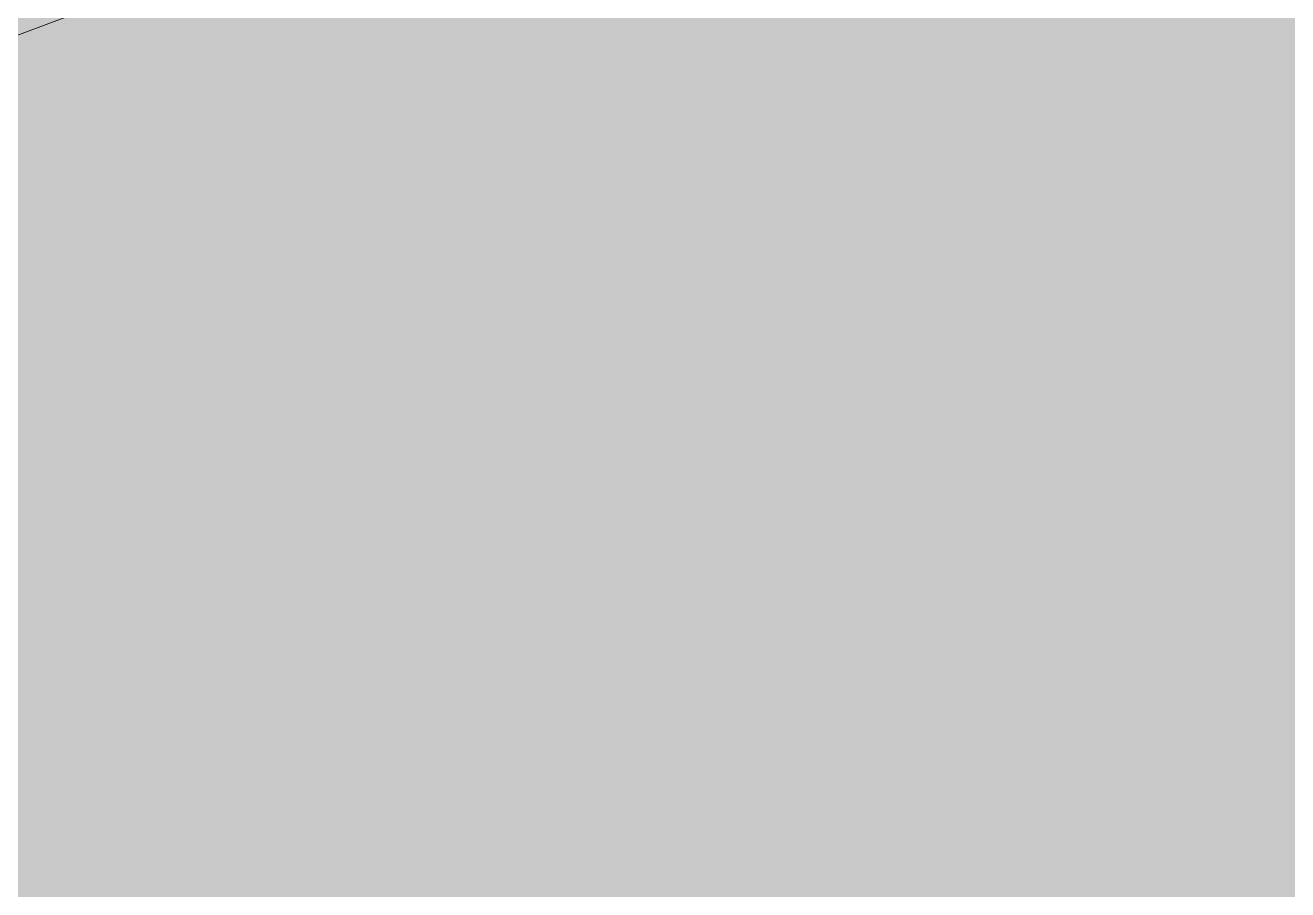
# Paper-space layout '03 3D Building and Roof' of a CAD drawing. Header units: millimetres. Extents: x 5 to 415, y 5 to 292.
# Drawn here: x 161.97 to 168.68, y 72.34 to 76.94 of the extents above; entities that cross this region are included whole.
import ezdxf

# ---------------------------------------------------------------- set-up
doc = ezdxf.new("R2010")
doc.units = ezdxf.units.MM
doc.layers.add('EXISTING', color=7, linetype='Continuous')
doc.layers.add('IMAGES', color=7, linetype='Continuous')

# ---------------------------------------------------------------- blocks, each defined once
blk = doc.blocks.new('SHEET_03')
at = {"layer": 'EXISTING', "color": 250, "lineweight": 9}
blk.add_line((96.0607, 52.2184), (211.6034, 95.5014), dxfattribs=at)
at = {"layer": 'IMAGES', "color": 7}
for points in [[(161.8126, 76.6857), (161.984, 76.6857), (161.8126, 77.0286), (161.984, 77.0286)], [(161.984, 76.8571), (162.3267, 76.8571), (161.984, 77.0286), (162.3267, 77.0286)], [(162.3267, 76.8571), (162.6694, 76.8571), (162.3267, 77.0286), (162.6694, 77.0286)], [(162.6694, 76.8571), (163.1835, 76.8571), (162.6694, 77.0286), (163.1835, 77.0286)], [(163.1835, 76.8571), (163.3549, 76.8571), (163.1835, 77.0286), (163.3549, 77.0286)], [(163.3549, 76.8571), (207.5666, 76.8571), (163.3549, 77.0286), (207.5666, 77.0286)], [(161.984, 76.6857), (162.1553, 76.6857), (161.984, 76.8571), (162.1553, 76.8571)], [(162.1553, 76.6857), (162.3267, 76.6857), (162.1553, 76.8571), (162.3267, 76.8571)], [(162.3267, 76.6857), (162.6694, 76.6857), (162.3267, 76.8571), (162.6694, 76.8571)], [(162.6694, 76.6857), (207.2238, 76.6857), (162.6694, 76.8571), (207.2238, 76.8571)], [(161.8126, 76.5143), (162.1553, 76.5143), (161.8126, 76.6857), (162.1553, 76.6857)], [(162.1553, 76.5143), (162.3267, 76.5143), (162.1553, 76.6857), (162.3267, 76.6857)], [(162.3267, 76.5143), (206.7097, 76.5143), (162.3267, 76.6857), (206.7097, 76.6857)], [(161.8126, 76.3429), (206.0243, 76.3429), (161.8126, 76.5143), (206.0243, 76.5143)], [(161.2985, 76.1714), (205.6816, 76.1714), (161.2985, 76.3429), (205.6816, 76.3429)], [(160.9558, 76), (205.3388, 76), (160.9558, 76.1714), (205.3388, 76.1714)], [(160.4417, 75.8286), (204.8248, 75.8286), (160.4417, 76), (204.8248, 76)], [(159.9276, 75.6571), (204.8248, 75.6571), (159.9276, 75.8286), (204.8248, 75.8286)], [(159.5849, 75.4857), (203.9679, 75.4857), (159.5849, 75.6571), (203.9679, 75.6571)], [(158.8994, 75.3143), (203.4538, 75.3143), (158.8994, 75.4857), (203.4538, 75.4857)], [(158.7281, 75.1429), (203.1111, 75.1429), (158.7281, 75.3143), (203.1111, 75.3143)], [(158.214, 74.9714), (202.597, 74.9714), (158.214, 75.1429), (202.597, 75.1429)], [(157.5285, 74.8), (202.0829, 74.8), (157.5285, 74.9714), (202.0829, 74.9714)], [(157.1858, 74.6286), (201.7402, 74.6286), (157.1858, 74.8), (201.7402, 74.8)], [(156.6717, 74.4571), (201.0548, 74.4571), (156.6717, 74.6286), (201.0548, 74.6286)], [(156.329, 74.2857), (200.8834, 74.2857), (156.329, 74.4571), (200.8834, 74.4571)], [(155.8149, 74.1143), (200.1979, 74.1143), (155.8149, 74.2857), (200.1979, 74.2857)], [(155.3008, 73.9429), (199.6839, 73.9429), (155.3008, 74.1143), (199.6839, 74.1143)], [(154.9581, 73.7714), (199.3411, 73.7714), (154.9581, 73.9429), (199.3411, 73.9429)], [(154.444, 73.6), (198.827, 73.6), (154.444, 73.7714), (198.827, 73.7714)], [(153.9299, 73.4286), (198.4843, 73.4286), (153.9299, 73.6), (198.4843, 73.6)], [(153.5872, 73.2571), (197.9702, 73.2571), (153.5872, 73.4286), (197.9702, 73.4286)], [(153.0731, 73.0857), (197.4561, 73.0857), (153.0731, 73.2571), (197.4561, 73.2571)], [(152.7304, 72.9143), (197.1134, 72.9143), (152.7304, 73.0857), (197.1134, 73.0857)], [(152.2163, 72.7429), (196.5993, 72.7429), (152.2163, 72.9143), (196.5993, 72.9143)], [(151.7022, 72.5714), (196.0852, 72.5714), (151.7022, 72.7429), (196.0852, 72.7429)], [(151.3595, 72.4), (195.7425, 72.4), (151.3595, 72.5714), (195.7425, 72.5714)], [(150.8454, 72.2286), (195.0571, 72.2286), (150.8454, 72.4), (195.0571, 72.4)]]:
    blk.add_solid(points, dxfattribs=at)

psp = doc.layouts.new('03 3D Building and Roof')

# ---------------------------------------------------------------- block references
psp.add_blockref('SHEET_03', (0, 0))

doc.saveas('drawing.dxf')
